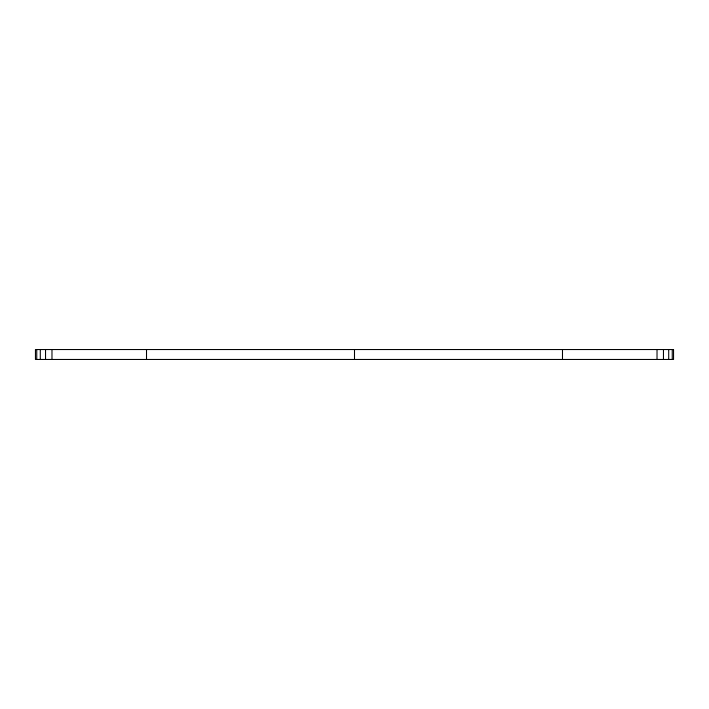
<?xml version="1.0" encoding="UTF-8"?>
<svg xmlns="http://www.w3.org/2000/svg" width="709" height="709" viewBox="0 0 709 709"><rect width="100%" height="100%" fill="white"/><g stroke="black" fill="none" stroke-linecap="round" stroke-linejoin="round"><path stroke-width="1.06" d="M672.247 349.537L672.247 359.463M668.711 349.537L668.711 359.463M663.456 349.537L663.456 359.463M657.021 349.537L657.021 359.463M562.485 349.537L562.485 359.463M354.5 349.537L354.5 359.463M146.515 349.537L146.515 359.463M51.979 349.537L51.979 359.463M45.544 349.537L45.544 359.463M40.289 349.537L40.289 359.463M36.753 349.537L36.753 359.463M673.55 349.537L35.45 349.537L35.45 359.463L673.55 359.463L673.55 349.537"/></g></svg>
